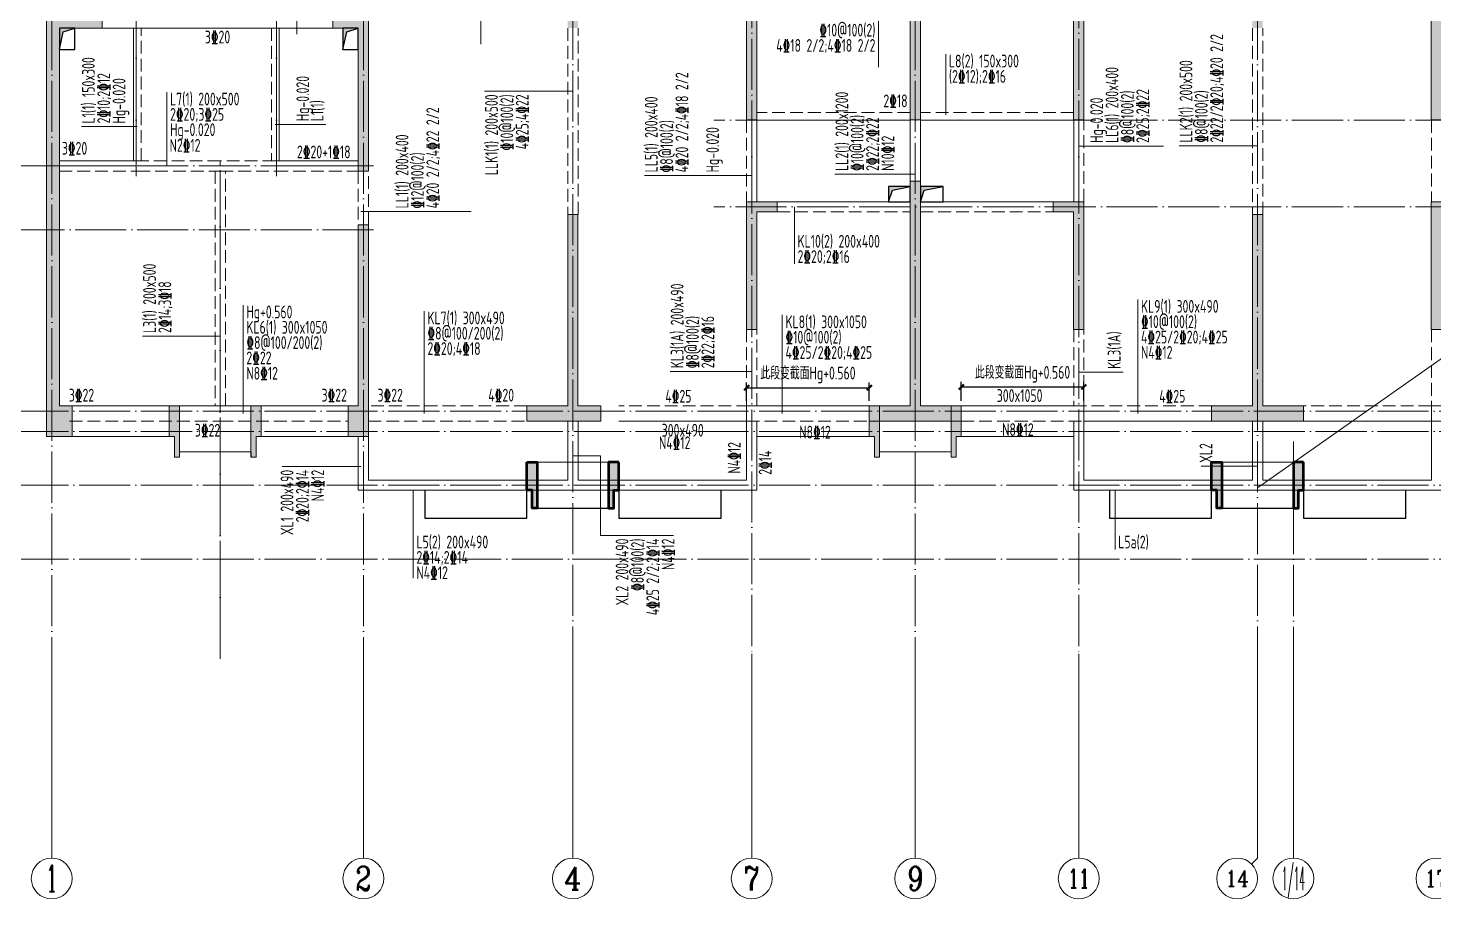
# Model space of a CAD drawing. Extents: x 5874492 to 7194610, y -939842 to -279257.
# Drawn here: x 6987023 to 7014535, y -743346 to -726293 of the extents above; entities that cross this region are included whole.
import ezdxf
from ezdxf.enums import TextEntityAlignment as Align

# ---------------------------------------------------------------- set-up
doc = ezdxf.new("R2010")
doc.units = 0
doc.header["$LTSCALE"] = 1000
doc.linetypes.add('DASH', pattern=[0.35, 0.25, -0.1])
doc.linetypes.add('DOTE', pattern=[2.42, 2, -0.2, 0.02, -0.2])
for name, color, linetype, lineweight in [('A-墙体', 140, 'Continuous', 50), ('A-大样-填充', 8, 'Continuous', 9), ('A-标注-轴号', 3, 'Continuous', 15), ('A-标注-轴号文字', 7, 'Continuous', 15), ('A-轴线-塔楼', 1, 'DOTE', 9), ('A-轴线-塔楼$J4-三层平面图-山2', 1, 'DOTE', 9), ('A-轴线-隔墙', 41, 'DOTE', 9), ('S-基础-DQ', 6, 'Continuous', 20), ('S-墙柱-HATCH', 251, 'Continuous', 20), ('S-墙柱-WALL', 6, 'Continuous', 20), ('S-大样-DIM', 3, 'Continuous', 20), ('S-大样-HATCH', 251, 'Continuous', 20), ('S-大样-实线', 2, 'Continuous', 20), ('S-板-BEAM', 4, 'DASH', 20), ('S-板-BEAM-CON', 2, 'Continuous', 20), ('S-板-模板线条', 140, 'Continuous', 20), ('S-梁-垂直原位标注', 140, 'Continuous', 20), ('S-梁-垂直集中标注', 45, 'Continuous', 20), ('S-梁-水平原位标注', 21, 'Continuous', 20), ('S-梁-水平集中标注', 191, 'Continuous', 20), ('S-轴网-轴号', 3, 'Continuous', 20)]:
    doc.layers.add(name, color=color, linetype=linetype, lineweight=lineweight)
doc.layers.add('HOLE', color=5, linetype='Continuous')
doc.layers.add('HOLE_HATCH', color=9, linetype='Continuous')
doc.styles.add('_TCH_AXIS', font='COMPLEX.shx', dxfattribs={"bigfont": 'hztxt.shx'})
doc.styles.add('COMPLEX', font='COMPLEX')
doc.styles.add('TSSD_Rein', font='tssdeng.shx', dxfattribs={"width": 0.7, "bigfont": 'hztxt.shx'})
doc.styles.add('TSSD_REIN_T3', font='tssdeng.shx', dxfattribs={"width": 0.7, "bigfont": 'hztxt.shx'})
doc.dimstyles.new('_TCH_ARCH&&100', dxfattribs={"dimtxt": 250, "dimasz": 100, "dimexe": 100, "dimexo": 100, "dimgap": 100, "dimtad": 1, "dimdec": 0, "dimzin": 0, "dimdsep": 46, "dimtxsty": 'TSSD_REIN_T3', "dimblk": 'ARCHTICK', "dimcen": 0.09, "dimclrt": 7, "dimazin": 2, "dimtfac": 1, "dimtdec": 0, "dimtix": 1, "dimtmove": 2, "dimatfit": 3, "dimfxl": 0, "dimtolj": 1, "dimtzin": 0, "dimarcsym": 0})

# ---------------------------------------------------------------- blocks, each defined once
blk = doc.blocks.new('20191023.11405152')
at = {"layer": 'S-大样-HATCH'}
h = blk.add_hatch(color=256, dxfattribs=at)
h.dxf.hatch_style = 1
h.paths.add_polyline_path([(-100, 0), (0, 0), (0, -400), (100, -400), (100, 600), (-100, 600)])
at = {"layer": 'S-大样-实线'}
blk.add_lwpolyline([(-100, 0), (0, 0), (0, -400), (100, -400), (100, 600), (-100, 600)], close=True, dxfattribs=at)
blk = doc.blocks.new('_ArchTick')
at = {"color": 0, "linetype": 'ByBlock', "const_width": 0.4}
blk.add_lwpolyline([(-0.5, -0.5), (0.5, 0.5)], dxfattribs=at)
blk = doc.blocks.new('*D1884')
at = {"layer": 'Defpoints', "color": 0, "linetype": 'Continuous', "transparency": 16777216}
for p in [(7003485, -733335), (7001085, -733693), (7003485, -733693)]:
    blk.add_point(p, dxfattribs=at)
at = {"layer": 'S-梁-水平集中标注', "color": 0, "linetype": 'Continuous', "lineweight": -2, "transparency": 16777216}
for p, q in [((7001085, -733593), (7001085, -733235)), ((7001085, -733335), (7003485, -733335)), ((7003485, -733593), (7003485, -733235))]:
    blk.add_line(p, q, dxfattribs=at)
at = {"layer": 'S-梁-水平集中标注', "color": 0, "linetype": 'Continuous', "lineweight": -2, "transparency": 16777216, "xscale": 100, "yscale": 100, "zscale": 100, "rotation": 180}
blk.add_blockref('_ArchTick', (7001085, -733335), dxfattribs=at)
at = {"layer": 'S-梁-水平集中标注', "color": 0, "linetype": 'Continuous', "lineweight": -2, "transparency": 16777216, "xscale": 100, "yscale": 100, "zscale": 100}
blk.add_blockref('_ArchTick', (7003485, -733335), dxfattribs=at)
at = {"layer": 'S-梁-水平集中标注', "color": 7, "linetype": 'Continuous', "transparency": 16777216, "insert": (7002285, -733086), "char_height": 250, "attachment_point": 5, "style": 'TSSD_REIN_T3'}
blk.add_mtext('\\A1;此段变截面Hg+0.560', dxfattribs=at)
blk = doc.blocks.new('*D1885')
at = {"layer": 'Defpoints', "color": 0, "linetype": 'Continuous', "transparency": 16777216}
for p in [(7007685, -733321), (7005285, -733693), (7007685, -733693)]:
    blk.add_point(p, dxfattribs=at)
at = {"layer": 'S-梁-水平集中标注', "color": 0, "linetype": 'Continuous', "lineweight": -2, "transparency": 16777216}
for p, q in [((7005285, -733593), (7005285, -733221)), ((7005285, -733321), (7007685, -733321)), ((7007685, -733593), (7007685, -733221))]:
    blk.add_line(p, q, dxfattribs=at)
at = {"layer": 'S-梁-水平集中标注', "color": 0, "linetype": 'Continuous', "lineweight": -2, "transparency": 16777216, "xscale": 100, "yscale": 100, "zscale": 100, "rotation": 180}
blk.add_blockref('_ArchTick', (7005285, -733321), dxfattribs=at)
at = {"layer": 'S-梁-水平集中标注', "color": 0, "linetype": 'Continuous', "lineweight": -2, "transparency": 16777216, "xscale": 100, "yscale": 100, "zscale": 100}
blk.add_blockref('_ArchTick', (7007685, -733321), dxfattribs=at)
at = {"layer": 'S-梁-水平集中标注', "color": 7, "linetype": 'Continuous', "transparency": 16777216, "insert": (7006485, -733072), "char_height": 250, "attachment_point": 5, "style": 'TSSD_REIN_T3'}
blk.add_mtext('\\A1;此段变截面Hg+0.560', dxfattribs=at)
blk = doc.blocks.new('sfdhgfjhgfkjhgkjhgk')
at = {"layer": 'S-板-BEAM'}
for p, q in [((6590541, -1427554), (6590541, -1424954)), ((6593091, -1424954), (6593091, -1427554)), ((6598891, -1424954), (6598891, -1428604)), ((6599091, -1428604), (6599091, -1424954)), ((6612291, -1424954), (6612291, -1428604)), ((6612491, -1428604), (6612491, -1424954)), ((6602391, -1426754), (6602391, -1428354)), ((6605591, -1426604), (6602591, -1426604)), ((6608791, -1426604), (6605791, -1426604)), ((6608991, -1428354), (6608991, -1426754)), ((6615791, -1426754), (6615791, -1428354)), ((6592091, -1427554), (6590466, -1427554)), ((6593166, -1427554), (6592091, -1427554)), ((6588941, -1427754), (6590466, -1427754)), ((6590466, -1427754), (6592091, -1427754)), ((6591991, -1427754), (6591991, -1432354)), ((6592091, -1427754), (6593166, -1427754)), ((6592191, -1432354), (6592191, -1427754)), ((6593166, -1427754), (6594791, -1427754)), ((6594791, -1427754), (6594791, -1428804)), ((6594991, -1428804), (6594991, -1427754)), ((6602991, -1428554), (6605591, -1428554)), ((6605791, -1428554), (6608391, -1428554)), ((6602391, -1430854), (6602391, -1432354)), ((6602591, -1432354), (6602591, -1430854)), ((6608791, -1430854), (6608791, -1432354)), ((6608991, -1432354), (6608991, -1430854)), ((6615791, -1430854), (6615791, -1432354)), ((6598091, -1432354), (6594991, -1432354)), ((6602441, -1432354), (6599891, -1432354)), ((6611841, -1432354), (6608991, -1432354)), ((6615791, -1432354), (6613291, -1432354)), ((6589141, -1432654), (6592091, -1432654)), ((6592091, -1432654), (6594591, -1432654)), ((6594991, -1432654), (6598091, -1432654)), ((6602391, -1432654), (6604791, -1432654)), ((6606591, -1432654), (6608991, -1432654)), ((6615791, -1432654), (6618191, -1432654))]:
    blk.add_line(p, q, dxfattribs=at)
at = {"layer": 'S-板-BEAM-CON'}
for p, q in [((6589781, -1424954), (6590466, -1424954)), ((6590391, -1424954), (6590391, -1427554)), ((6593166, -1424954), (6590466, -1424954)), ((6590466, -1424954), (6593166, -1424954)), ((6593166, -1424954), (6593591, -1424954)), ((6593241, -1427554), (6593241, -1424954)), ((6593591, -1424954), (6594291, -1424954)), ((6602591, -1426754), (6605591, -1426754)), ((6602591, -1428354), (6602591, -1426754)), ((6605591, -1426754), (6605591, -1427954)), ((6605791, -1426754), (6608791, -1426754)), ((6605791, -1426754), (6605791, -1427954)), ((6608791, -1426754), (6608791, -1428354)), ((6590466, -1427554), (6588941, -1427554)), ((6594791, -1427554), (6593166, -1427554)), ((6605591, -1428354), (6602991, -1428354)), ((6608391, -1428354), (6605791, -1428354)), ((6592091, -1432354), (6589141, -1432354)), ((6594591, -1432354), (6592091, -1432354)), ((6604791, -1432354), (6602391, -1432354)), ((6602391, -1432354), (6602391, -1433804)), ((6608991, -1432354), (6606591, -1432354)), ((6608991, -1433804), (6608991, -1432354)), ((6618191, -1432354), (6615791, -1432354)), ((6615791, -1432354), (6615791, -1433804)), ((6598891, -1432654), (6598891, -1433804)), ((6599091, -1433804), (6599091, -1432654)), ((6599891, -1432654), (6602391, -1432654)), ((6602591, -1434004), (6602591, -1432654)), ((6608791, -1432654), (6608791, -1434004)), ((6608991, -1432654), (6611841, -1432654)), ((6612291, -1432654), (6612291, -1433804)), ((6612491, -1433804), (6612491, -1432654)), ((6613291, -1432654), (6615791, -1432654)), ((6594791, -1432954), (6594791, -1434004)), ((6594991, -1433804), (6594991, -1432954)), ((6598891, -1433804), (6594991, -1433804)), ((6602391, -1433804), (6599091, -1433804)), ((6612291, -1433804), (6608991, -1433804)), ((6615791, -1433804), (6612491, -1433804)), ((6594791, -1434004), (6598991, -1434004)), ((6598991, -1434004), (6602591, -1434004)), ((6608791, -1434004), (6612391, -1434004)), ((6612391, -1434004), (6615991, -1434004))]:
    blk.add_line(p, q, dxfattribs=at)
at = {"layer": 'S-板-模板线条', "lineweight": -3}
for p, q in [((6596091, -1434004), (6596091, -1434554)), ((6598091, -1434554), (6598091, -1433954)), ((6599891, -1433954), (6599891, -1434554)), ((6601891, -1434554), (6601891, -1434004)), ((6609491, -1434004), (6609491, -1434554)), ((6611491, -1434554), (6611491, -1434004)), ((6613291, -1434004), (6613291, -1434554)), ((6615291, -1434554), (6615291, -1434004)), ((6598291, -1434354), (6599691, -1434354)), ((6611691, -1434354), (6613091, -1434354)), ((6596091, -1434554), (6598091, -1434554)), ((6599891, -1434554), (6601891, -1434554)), ((6609491, -1434554), (6611491, -1434554)), ((6613291, -1434554), (6615291, -1434554))]:
    blk.add_line(p, q, dxfattribs=at)
at = {"layer": 'S-板-模板线条', "ltscale": 0.5}
for points in [[(6588691, -1432954), (6591191, -1432954), (6591191, -1433354), (6591291, -1433354), (6591291, -1433254), (6592691, -1433254), (6592691, -1433354), (6592791, -1433354), (6592791, -1432954), (6594791, -1432954), (6594791, -1434004), (6598091, -1434004), (6598091, -1433454), (6599891, -1433454), (6599891, -1434004), (6602591, -1434004), (6602591, -1432954), (6604891, -1432954), (6604891, -1433354), (6604991, -1433354), (6604991, -1433254), (6606391, -1433254), (6606391, -1433354), (6606491, -1433354), (6606491, -1432954), (6608791, -1432954), (6608791, -1434004), (6611491, -1434004), (6611491, -1433454), (6612391, -1433454)], [(6615991, -1434004), (6613291, -1434004), (6613291, -1433454), (6612391, -1433454)]]:
    blk.add_lwpolyline(points, dxfattribs=at)
blk = doc.blocks.new('safdjhfgjhgfkjhgk')
at = {"layer": 'S-梁-水平集中标注'}
blk.add_line((6921835, -1434004), (6921835, -1435166), dxfattribs=at)
at = {"layer": 'S-梁-水平集中标注', "linetype": 'Continuous', "style": 'TSSD_Rein', "width": 0.7}
blk.add_text('L5a(2)', height=250, dxfattribs=at).set_placement((6921898, -1435143))
blk = doc.blocks.new('_AXISO')
blk.add_circle((0, 0), 0.5)
at = {"layer": 'S-轴网-轴号', "style": 'COMPLEX', "width": 1.041667}
blk.add_attdef('A', text='', height=0.56, dxfattribs=at).set_placement((-0.25, -0.28), (0.25, -0.28), align=Align.FIT)
blk = doc.blocks.new('ZHOUWANG3')
at = {"layer": 'A-标注-轴号'}
for p, q in [((88652, 226834), (88652, 222834)), ((94752, 226834), (94752, 222834)), ((98852, 226834), (98852, 222834)), ((102352, 226834), (102352, 222834)), ((105552, 226834), (105552, 222834)), ((108752, 226834), (108752, 222834)), ((112252, 226834), (112252, 222834)), ((112952, 226834), (112952, 222834)), ((112135, 222716), (112252, 222834))]:
    blk.add_line(p, q, dxfattribs=at)
at = {"layer": 'A-轴线-塔楼', "linetype": 'DOTE', "ltscale": 0.5}
for p, q in [((88652, 248942), (88652, 226834)), ((94752, 248942), (94752, 226834)), ((105552, 248942), (105552, 226834)), ((98852, 241886), (98852, 226834)), ((112252, 241886), (112252, 226834)), ((102352, 240086), (102352, 226834)), ((108752, 240086), (108752, 226834)), ((122394, 235586), (101608, 235586)), ((139798, 231586), (85362, 231586)), ((112952, 230993), (112952, 226834)), ((139798, 228686), (85362, 228686))]:
    blk.add_line(p, q, dxfattribs=at)
at = {"layer": 'A-轴线-隔墙', "ltscale": 0.5}
for p, q in [((90302, 236186), (90302, 248942)), ((93052, 236186), (93052, 248942)), ((93452, 238966), (93452, 248942)), ((97052, 238770), (97052, 241936)), ((122394, 237286), (101608, 237286)), ((94952, 236386), (85362, 236386)), ((91952, 226834), (91952, 236486)), ((94952, 235136), (85362, 235136)), ((139798, 231186), (85362, 231186)), ((139798, 230136), (85362, 230136))]:
    blk.add_line(p, q, dxfattribs=at)
at = {"layer": 'A-标注-轴号'}
ref = blk.add_blockref('_AXISO', (88652, 222434), dxfattribs=dict(at, xscale=800, yscale=800, zscale=800))
ref.add_attrib('A', '1', dxfattribs={"layer": 'A-标注-轴号文字', "ltscale": 0.2, "height": 515, "style": '_TCH_AXIS'}).set_placement((88542, 222176), (88762, 222176), align=Align.FIT)
ref = blk.add_blockref('_AXISO', (94752, 222434), dxfattribs=dict(at, xscale=800, yscale=800, zscale=800))
ref.add_attrib('A', '2', dxfattribs={"layer": 'A-标注-轴号文字', "ltscale": 0.2, "height": 466, "style": '_TCH_AXIS'}).set_placement((94597, 222201), (94907, 222201), align=Align.FIT)
ref = blk.add_blockref('_AXISO', (98852, 222434), dxfattribs=dict(at, xscale=800, yscale=800, zscale=800))
ref.add_attrib('A', '4', dxfattribs={"layer": 'A-标注-轴号文字', "ltscale": 0.2, "height": 445, "style": '_TCH_AXIS'}).set_placement((98682, 222211), (99022, 222211), align=Align.FIT)
ref = blk.add_blockref('_AXISO', (102352, 222434), dxfattribs=dict(at, xscale=800, yscale=800, zscale=800))
ref.add_attrib('A', '7', dxfattribs={"layer": 'A-标注-轴号文字', "ltscale": 0.2, "height": 466, "style": '_TCH_AXIS'}).set_placement((102197, 222201), (102507, 222201), align=Align.FIT)
ref = blk.add_blockref('_AXISO', (105552, 222434), dxfattribs=dict(at, xscale=800, yscale=800, zscale=800))
ref.add_attrib('A', '9', dxfattribs={"layer": 'A-标注-轴号文字', "ltscale": 0.2, "height": 466, "style": '_TCH_AXIS'}).set_placement((105397, 222201), (105707, 222201), align=Align.FIT)
ref = blk.add_blockref('_AXISO', (108752, 222434), dxfattribs=dict(at, xscale=800, yscale=800, zscale=800))
ref.add_attrib('A', '11', dxfattribs={"layer": 'A-标注-轴号文字', "ltscale": 0.2, "height": 368.8, "style": '_TCH_AXIS'}).set_placement((108541, 222249), (108963, 222249), align=Align.FIT)
ref = blk.add_blockref('_AXISO', (111852, 222434), dxfattribs=dict(at, xscale=800, yscale=800, zscale=800))
ref.add_attrib('A', '14', dxfattribs={"layer": 'A-标注-轴号文字', "ltscale": 0.2, "height": 314.1, "style": '_TCH_AXIS'}).set_placement((111620, 222277), (112084, 222277), align=Align.FIT)
ref = blk.add_blockref('_AXISO', (112952, 222434), dxfattribs=dict(at, xscale=800, yscale=800, zscale=800))
ref.add_attrib('A', '1/14', dxfattribs={"layer": 'A-标注-轴号文字', "ltscale": 0.2, "height": 452.5, "style": '_TCH_AXIS', "width": 0.308824}).set_placement((112726, 222207), (113178, 222207), align=Align.FIT)
ref = blk.add_blockref('_AXISO', (115752, 222434), dxfattribs=dict(at, xscale=800, yscale=800, zscale=800))
ref.add_attrib('A', '17', dxfattribs={"layer": 'A-标注-轴号文字', "ltscale": 0.2, "height": 328.4, "style": '_TCH_AXIS'}).set_placement((115525, 222269), (115979, 222269), align=Align.FIT)
blk = doc.blocks.new('sgjhfgjhgj')
at = {"layer": 'HOLE_HATCH', "ltscale": 0.5}
for points in [[(260719, 602712), (261019, 602712), (260794, 602637), (260719, 602292)], [(266269, 602712), (266569, 602712), (266344, 602637), (266269, 602292)], [(276948, 599612), (277368, 599612), (277023, 599537), (276948, 599312)], [(277569, 599612), (278014, 599612), (277644, 599537), (277569, 599312)]]:
    blk.add_hatch(color=256, dxfattribs=at).paths.add_polyline_path(points)
at = {"layer": 'HOLE', "ltscale": 0.5}
for points in [[(260719, 602292), (261019, 602292), (261019, 602712), (260719, 602712)], [(266269, 602292), (266569, 602292), (266569, 602712), (266269, 602712)], [(276948, 599312), (277368, 599312), (277368, 599612), (276948, 599612)], [(277569, 599312), (278014, 599312), (278014, 599612), (277569, 599612)]]:
    blk.add_lwpolyline(points, close=True, dxfattribs=at)
for points in [[(260719, 602292), (260794, 602637), (261019, 602712)], [(266269, 602292), (266344, 602637), (266569, 602712)], [(276948, 599312), (277023, 599537), (277368, 599612)], [(277569, 599312), (277644, 599537), (278014, 599612)]]:
    blk.add_lwpolyline(points, dxfattribs=at)
blk = doc.blocks.new('safhgfjhgfj')
at = {"layer": 'S-墙柱-HATCH', "ltscale": 0.2}
h = blk.add_hatch(color=256, dxfattribs=at)
h.paths.add_polyline_path([(6336110, -688648), (6336110, -694018), (6335910, -694018), (6335910, -693248), (6333210, -693248), (6333210, -693048), (6333310, -693048), (6335910, -693048), (6335910, -687998), (6336510, -687998), (6336510, -688648)])
h.paths.add_polyline_path([(6312710, -703448), (6312710, -703148), (6311910, -703148), (6311910, -698748), (6311710, -698748), (6311710, -703148), (6310910, -703148), (6310910, -703448)])
h.paths.add_polyline_path([(6311910, -697548), (6311710, -697548), (6311710, -695048), (6311310, -695048), (6311310, -694848), (6312310, -694848), (6312310, -695048), (6311910, -695048)])
h.paths.add_polyline_path([(6325110, -697548), (6325310, -697548), (6325310, -695048), (6325710, -695048), (6325710, -694848), (6324710, -694848), (6324710, -695048), (6325110, -695048)])
h.paths.add_polyline_path([(6324310, -703448), (6324310, -703148), (6325110, -703148), (6325110, -698748), (6325310, -698748), (6325310, -703148), (6326110, -703148), (6326110, -703448)])
h.paths.add_polyline_path([(6331360, -703448), (6331360, -703148), (6331810, -703148), (6331810, -699398), (6332010, -699398), (6332010, -703148), (6332810, -703148), (6332810, -703448)])
h.paths.add_polyline_path([(6332010, -695748), (6331810, -695748), (6331810, -693248), (6331660, -693248), (6331660, -693048), (6332010, -693048)])
h.paths.add_polyline_path([(6336310, -703148), (6336110, -703148), (6336110, -699598), (6335910, -699598), (6335910, -703748), (6336310, -703748)])
h.paths.add_polyline_path([(6336610, -695748), (6336110, -695748), (6336110, -698548), (6335910, -698548), (6335910, -695498), (6336610, -695498)])
h.paths.add_polyline_path([(6319410, -703448), (6319410, -703148), (6318610, -703148), (6318610, -699398), (6318410, -699398), (6318410, -703148), (6317610, -703148), (6317610, -703448)])
h.paths.add_polyline_path([(6318410, -695748), (6318610, -695748), (6318610, -693248), (6318960, -693248), (6318960, -693048), (6318060, -693048), (6318060, -693248), (6318410, -693248)])
h.paths.add_polyline_path([(6307910, -693048), (6307910, -693248), (6309510, -693248), (6309510, -693688), (6309710, -693688), (6309710, -693048)])
h.paths.add_polyline_path([(6314110, -693248), (6315860, -693248), (6315860, -693048), (6313910, -693048), (6313910, -693688), (6314110, -693688)])
h.paths.add_polyline_path([(6322910, -693248), (6321160, -693248), (6321160, -693048), (6323110, -693048), (6323110, -693688), (6322910, -693688)])
h.paths.add_polyline_path([(6329135, -693048), (6329135, -693248), (6327510, -693248), (6327510, -693688), (6327310, -693688), (6327310, -693048)])
h.paths.add_polyline_path([(6321360, -691748), (6321360, -690648), (6319760, -690648), (6319760, -688348), (6317260, -688348), (6317260, -690648), (6315660, -690648), (6315660, -691748), (6315860, -691748), (6315860, -690848), (6317960, -690848), (6317960, -690648), (6317460, -690648), (6317460, -688548), (6319560, -688548), (6319560, -690648), (6319060, -690648), (6319060, -690848), (6321160, -690848), (6321160, -691748)])
h.paths.add_polyline_path([(6307910, -690498), (6307910, -691698), (6308110, -691698), (6308110, -687998), (6305610, -687998), (6305610, -688698), (6305810, -688698), (6305810, -688198), (6307910, -688198), (6307910, -690298), (6305810, -690298), (6305810, -689798), (6305610, -689798), (6305610, -690498)])
h.paths.add_polyline_path([(6300910, -688648), (6300910, -694018), (6301110, -694018), (6301110, -693248), (6303810, -693248), (6303810, -693048), (6303710, -693048), (6301110, -693048), (6301110, -687998), (6300510, -687998), (6300510, -688648)])
h.paths.add_polyline_path([(6313910, -695048), (6314910, -695048), (6314910, -697548), (6315110, -697548), (6315110, -694848), (6313910, -694848)])
h.paths.add_polyline_path([(6300410, -695748), (6300910, -695748), (6300910, -698548), (6301110, -698548), (6301110, -695498), (6300410, -695498)])
h.paths.add_polyline_path([(6295310, -703148), (6295060, -703148), (6295060, -695748), (6295900, -695748), (6295900, -695498), (6294810, -695498), (6294810, -703748), (6295310, -703748)])
h.paths.add_polyline_path([(6305660, -703448), (6305660, -703148), (6305210, -703148), (6305210, -699398), (6305010, -699398), (6305010, -703148), (6304210, -703148), (6304210, -703448)])
h.paths.add_polyline_path([(6315110, -701648), (6315110, -699148), (6314510, -699148), (6314510, -699348), (6314910, -699348), (6314910, -701648)])
h.paths.add_polyline_path([(6308710, -699348), (6309110, -699348), (6309110, -699148), (6308510, -699148), (6308510, -701648), (6308710, -701648)])
h.paths.add_polyline_path([(6308710, -695048), (6309710, -695048), (6309710, -694848), (6308510, -694848), (6308510, -697548), (6308710, -697548)])
h.paths.add_polyline_path([(6305010, -695748), (6305210, -695748), (6305210, -693248), (6305360, -693248), (6305360, -693048), (6305010, -693048)])
h.paths.add_polyline_path([(6328110, -690798), (6330810, -690798), (6330810, -690148), (6330610, -690148), (6330610, -690598), (6328110, -690598), (6328110, -688598), (6330610, -688598), (6330610, -689048), (6330810, -689048), (6330810, -687998), (6330310, -687998), (6330310, -688398), (6327910, -688398), (6327910, -691698), (6328110, -691698)])
h.paths.add_polyline_path([(6323110, -695048), (6322110, -695048), (6322110, -697548), (6321910, -697548), (6321910, -694848), (6323110, -694848)])
h.paths.add_polyline_path([(6341710, -703148), (6341960, -703148), (6341960, -695748), (6341120, -695748), (6341120, -695498), (6342210, -695498), (6342210, -703748), (6341710, -703748)])
h.paths.add_polyline_path([(6321910, -701648), (6321910, -699148), (6322510, -699148), (6322510, -699348), (6322110, -699348), (6322110, -701648)])
h.paths.add_polyline_path([(6328310, -699348), (6327910, -699348), (6327910, -699148), (6328510, -699148), (6328510, -701648), (6328310, -701648)])
h.paths.add_polyline_path([(6328310, -695048), (6327310, -695048), (6327310, -694848), (6328510, -694848), (6328510, -697548), (6328310, -697548)])
h.paths.add_polyline_path([(6300710, -703148), (6300910, -703148), (6300910, -699598), (6301110, -699598), (6301110, -703748), (6300710, -703748)])
at = {"layer": 'S-墙柱-WALL'}
for points in [[(6308710, -695048), (6309710, -695048), (6309710, -694848), (6308510, -694848), (6308510, -697548), (6308710, -697548)], [(6311910, -697548), (6311710, -697548), (6311710, -695048), (6311310, -695048), (6311310, -694848), (6312310, -694848), (6312310, -695048), (6311910, -695048)], [(6313910, -695048), (6314910, -695048), (6314910, -697548), (6315110, -697548), (6315110, -694848), (6313910, -694848)], [(6323110, -695048), (6322110, -695048), (6322110, -697548), (6321910, -697548), (6321910, -694848), (6323110, -694848)], [(6295310, -703148), (6295060, -703148), (6295060, -695748), (6295900, -695748), (6295900, -695498), (6294810, -695498), (6294810, -703748), (6295310, -703748)], [(6300410, -695748), (6300910, -695748), (6300910, -698548), (6301110, -698548), (6301110, -695498), (6300410, -695498)], [(6312710, -703448), (6312710, -703148), (6311910, -703148), (6311910, -698748), (6311710, -698748), (6311710, -703148), (6310910, -703148), (6310910, -703448)], [(6308710, -699348), (6309110, -699348), (6309110, -699148), (6308510, -699148), (6308510, -701648), (6308710, -701648)], [(6315110, -701648), (6315110, -699148), (6314510, -699148), (6314510, -699348), (6314910, -699348), (6314910, -701648)], [(6321910, -701648), (6321910, -699148), (6322510, -699148), (6322510, -699348), (6322110, -699348), (6322110, -701648)], [(6300710, -703148), (6300910, -703148), (6300910, -699598), (6301110, -699598), (6301110, -703748), (6300710, -703748)], [(6305660, -703448), (6305660, -703148), (6305210, -703148), (6305210, -699398), (6305010, -699398), (6305010, -703148), (6304210, -703148), (6304210, -703448)], [(6319410, -703448), (6319410, -703148), (6318610, -703148), (6318610, -699398), (6318410, -699398), (6318410, -703148), (6317610, -703148), (6317610, -703448)]]:
    blk.add_lwpolyline(points, close=True, dxfattribs=at)

msp = doc.modelspace()

# ---------------------------------------------------------------- hatches: boundary and pattern name
at = {"layer": 'A-大样-填充', "ltscale": 0.5}
h = msp.add_hatch(color=256, dxfattribs=at)
h.dxf.hatch_style = 1
h.paths.add_polyline_path([(6996784.7, -734792.7), (6996984.7, -734792.7), (6996984.7, -735692.7), (6996884.7, -735692.7), (6996884.7, -735342.7), (6996784.7, -735342.7)])
h = msp.add_hatch(color=256, dxfattribs=at)
h.dxf.hatch_style = 1
h.paths.add_polyline_path([(6998584.7, -734792.7), (6998384.7, -734792.7), (6998384.7, -735692.7), (6998484.7, -735692.7), (6998484.7, -735342.7), (6998584.7, -735342.7)])
h = msp.add_hatch(color=256, dxfattribs=at)
h.dxf.hatch_style = 1
h.paths.add_polyline_path([(7010184.7, -734792.7), (7010384.7, -734792.7), (7010384.7, -735692.7), (7010284.7, -735692.7), (7010284.7, -735342.7), (7010184.7, -735342.7)])
h = msp.add_hatch(color=256, dxfattribs=at)
h.dxf.hatch_style = 1
h.paths.add_polyline_path([(7011984.7, -734792.7), (7011784.7, -734792.7), (7011784.7, -735692.7), (7011884.7, -735692.7), (7011884.7, -735342.7), (7011984.7, -735342.7)])

# ---------------------------------------------------------------- linework, layer by layer
at = {"layer": 'A-墙体'}
for points in [[(6996784.7, -734792.7), (6996984.7, -734792.7), (6996984.7, -735692.7), (6996884.7, -735692.7), (6996884.7, -735342.7), (6996784.7, -735342.7), (6996784.7, -734792.7)], [(6998584.7, -734792.7), (6998384.7, -734792.7), (6998384.7, -735692.7), (6998484.7, -735692.7), (6998484.7, -735342.7), (6998584.7, -735342.7), (6998584.7, -734792.7)], [(7010184.7, -734792.7), (7010384.7, -734792.7), (7010384.7, -735692.7), (7010284.7, -735692.7), (7010284.7, -735342.7), (7010184.7, -735342.7), (7010184.7, -734792.7)], [(7011984.7, -734792.7), (7011784.7, -734792.7), (7011784.7, -735692.7), (7011884.7, -735692.7), (7011884.7, -735342.7), (7011984.7, -735342.7), (7011984.7, -734792.7)]]:
    msp.add_lwpolyline(points, dxfattribs=at)
at = {"layer": 'A-轴线-塔楼$J4-三层平面图-山2'}
msp.add_lwpolyline([(6990784.7, -738645.5), (6990784.7, -728892.7)], dxfattribs=at)
at = {"layer": 'S-基础-DQ', "ltscale": 0.5}
for points in [[(6987634.7, -728992.7), (6989134.7, -728992.7), (6989134.7, -726292.7)], [(6993384.7, -728992.7), (6991884.7, -728992.7), (6991884.7, -726292.7)], [(7001184.7, -729692.7), (7001184.7, -728092.7)], [(7007584.7, -729692.7), (7007584.7, -728092.7)]]:
    msp.add_lwpolyline(points, dxfattribs=at)
at = {"layer": 'S-梁-垂直原位标注'}
msp.add_lwpolyline([(7011084.7, -735292.7), (7034684.7, -718692.7)], dxfattribs=at)
at = {"layer": 'S-梁-垂直集中标注'}
for p, q in [((6997684.7, -727528), (6995957.2, -727528)), ((6989159.7, -728222.5), (6988067.9, -728222.5)), ((6991859.7, -728179), (6992850.1, -728179)), ((7007584.7, -728603.3), (7009240.8, -728603.3)), ((7011084.7, -728597.2), (7009548.4, -728597.2)), ((7001184.7, -729181.3), (6999083.4, -729181.3)), ((7004384.7, -729151.8), (7002813.4, -729151.8)), ((6993534.7, -729886.3), (6995696.3, -729886.3)), ((6990784.7, -732326.3), (6989263.8, -732326.3)), ((7001184.7, -733016.7), (6999590, -733016.7)), ((7007584.7, -733028.4), (7008450.8, -733028.4)), ((6997684.7, -734668.9), (6998224.4, -734668.9)), ((6998224.4, -734668.9), (6998224.4, -736226.8)), ((6993534.7, -734880.5), (6991993.8, -734880.5)), ((7011084.7, -734869.3), (7009977.4, -734869.3)), ((6998224.4, -736226.8), (6999653.4, -736226.8))]:
    msp.add_line(p, q, dxfattribs=at)
at = {"layer": 'S-梁-水平集中标注'}
for p, q in [((7003668.1, -725492.7), (7003668.1, -727057.4)), ((7004980.9, -727992.7), (7004980.9, -726803.4)), ((6989738.6, -728992.7), (6989738.6, -727547.5)), ((7002019.2, -729792.7), (7002019.2, -730911.4)), ((6991232.2, -733842.7), (6991232.2, -731717)), ((7008740.3, -733842.7), (7008740.3, -731607.3)), ((6994775.8, -733842.7), (6994775.8, -731834)), ((7001782.9, -733842.7), (7001782.9, -731910.8)), ((6994559.5, -735342.7), (6994559.5, -737062.7))]:
    msp.add_line(p, q, dxfattribs=at)

# ---------------------------------------------------------------- block references
for name, p in [('ZHOUWANG3', (6898832.8, -965379.1)), ('sgjhfgjhgj', (6726916.2, -1329004.8))]:
    msp.add_blockref(name, p)
at = {"layer": 'S-墙柱-HATCH'}
msp.add_blockref('safhgfjhgfj', (692574.3, -30544.4), dxfattribs=at)
at = {"layer": 'S-大样-DIM'}
msp.add_blockref('sfdhgfjhgfkjhgkjhgk', (398694.1, 698661.5), dxfattribs=at)
at = {"layer": 'S-大样-实线'}
for p in [(6989884.7, -734292.7), (7003584.7, -734292.7)]:
    msp.add_blockref('20191023.11405152', p, dxfattribs=at)
at = {"layer": 'S-大样-实线', "xscale": -1}
for p in [(6991484.7, -734292.7), (7005184.7, -734292.7)]:
    msp.add_blockref('20191023.11405152', p, dxfattribs=at)
at = {"layer": 'S-板-模板线条'}
msp.add_blockref('safdjhfgjhgfkjhgk', (86459.6, 698661.5), dxfattribs=at)

# ---------------------------------------------------------------- texts
at = {"layer": 'S-梁-垂直原位标注', "linetype": 'Continuous', "style": 'TSSD_Rein', "width": 0.7}
for s, p in [('N4\x8412', (7000966.1, -735017)), ('2\x8414', (7001572.1, -735041.5))]:
    msp.add_text(s, height=250, rotation=90, dxfattribs=at).set_placement(p)
at = {"layer": 'S-梁-垂直集中标注', "linetype": 'Continuous', "style": 'TSSD_Rein', "width": 0.7}
for s, p in [('2\x8422/2\x8420;4\x8420 2/2', (7010408, -728534.7)), ('L1(1) 150x300', (6988327.5, -728160)), ('LL6(1) 200x400', (7008360.1, -728540.8)), ('LLK2(1) 200x500', (7009808, -728534.7)), ('2\x8410;2\x8412', (6988627.5, -728160)), ('Hg-0.020', (6988927.5, -728160)), ('Hg-0.020', (6992522.2, -728116.5)), ('4\x8420 2/2;4\x8418 2/2', (6999943, -729118.8)), ('LL5(1) 200x400', (6999343, -729118.8)), ('LL2(1) 200x1200', (7003073, -729089.3)), ('Hg-0.020', (7008060.1, -728540.8)), ('\x848@100(2)', (7008660.1, -728540.8)), ('2\x8425;2\x8422', (7008960.1, -728540.8)), ('\x848@100(2)', (7010108, -728534.7)), ('L1(1)', (6992802, -728116.5)), ('4\x8420 2/2;4\x8422 2/2', (6995066.8, -729823.8)), ('\x848@100(2)', (6999643, -729118.8)), ('\x8410@100(2)', (7003373, -729089.3)), ('2\x8422;2\x8422', (7003673, -729089.3)), ('LL1(1) 200x400', (6994466.8, -729823.8)), ('Hg-0.020', (7000543, -729118.8)), ('N10\x8412', (7003973, -729089.3)), ('\x8412@100(2)', (6994766.8, -729823.8)), ('L3(1) 200x500', (6989523.4, -732263.8)), ('2\x8414;3\x8418', (6989823.4, -732263.8)), ('KL3(1A) 200x490', (6999849.6, -732954.2)), ('\x848@100(2)', (7000149.6, -732954.2)), ('2\x8422;2\x8416', (7000449.6, -732954.2)), ('KL3(1A)', (7008402.7, -732965.9)), ('XL2', (7010198.5, -734806.8))]:
    msp.add_text(s, height=250, rotation=90, dxfattribs=at).set_placement(p)
for s, p in [('LLK1(1) 200x500', (6996216.8, -727590.5)), ('\x8410@100(2)', (6996516.8, -727590.5)), ('4\x8425;4\x8422', (6996816.8, -727590.5)), ('XL1 200x490', (6992214.9, -734943)), ('2\x8420;2\x8414', (6992514.9, -734943)), ('N4\x8412', (6992814.9, -734943))]:
    msp.add_text(s, height=250, rotation=90, dxfattribs=at).set_placement(p, align=Align.RIGHT)
at = {"layer": 'S-梁-垂直集中标注', "style": 'TSSD_Rein', "width": 0.7}
for s, p in [('XL2 200x490', (6998772.6, -736289.3)), ('\x848@100(2)', (6999072.6, -736289.3)), ('4\x8425 2/2;2\x8414', (6999372.6, -736289.3)), ('N4\x8412', (6999672.6, -736289.3))]:
    msp.add_text(s, height=250, rotation=90, dxfattribs=at).set_placement(p, align=Align.RIGHT)
at = {"layer": 'S-梁-水平原位标注', "linetype": 'Continuous', "style": 'TSSD_Rein', "width": 0.7}
for s, p in [('3\x8420', (6990729.7, -726592.7)), ('4\x8425', (6999749.8, -733627.5)), ('300x1050', (7006427.6, -733614.1)), ('4\x8425', (7009415.1, -733627.5)), ('3\x8422', (6990534.7, -734292.7)), ('300x490', (6999834.7, -734292.7)), ('N8\x8412', (7002423.2, -734329.7)), ('N8\x8412', (7006393.7, -734279.9))]:
    msp.add_text(s, height=250, dxfattribs=at).set_placement(p, align=Align.CENTER)
for s, p in [('2\x8418', (7004234.7, -727842.7)), ('2\x8420+1\x8418', (6993334.7, -728842.7))]:
    msp.add_text(s, height=250, dxfattribs=at).set_placement(p, align=Align.RIGHT)
for s, p in [('3\x8420', (6987684.7, -728771.3)), ('3\x8422', (6987820, -733605.9)), ('N4\x8412', (6999368.4, -734537.3))]:
    msp.add_text(s, height=250, dxfattribs=at).set_placement(p)
at = {"layer": 'S-梁-水平原位标注', "style": 'TSSD_Rein', "width": 0.7}
for s, p in [('3\x8422', (6993262.1, -733605.9)), ('3\x8422', (6994356.9, -733605.9)), ('4\x8420', (6996533.3, -733605.9))]:
    msp.add_text(s, height=250, dxfattribs=at).set_placement(p, align=Align.RIGHT)
at = {"layer": 'S-梁-水平集中标注', "style": 'TSSD_Rein', "width": 0.7}
for s, p in [('\x8410@100(2)', (7003605.6, -726457.4)), ('4\x8418 2/2;4\x8418 2/2', (7003605.6, -726757.4))]:
    msp.add_text(s, height=250, rotation=360, dxfattribs=at).set_placement(p, align=Align.RIGHT)
at = {"layer": 'S-梁-水平集中标注', "linetype": 'Continuous', "style": 'TSSD_Rein', "width": 0.7}
for s, p in [('L8(2) 150x300', (7005043.4, -727063)), ('(2\x8412);2\x8416', (7005043.4, -727363)), ('L7(1) 200x500', (6989801.1, -727807.1)), ('2\x8420;3\x8425', (6989801.1, -728107.1)), ('Hg-0.020', (6989801.1, -728407.1)), ('KL10(2) 200x400', (7002081.7, -730592.2)), ('2\x8420;2\x8416', (7002081.7, -730892.2)), ('Hg+0.560', (6991294.7, -731976.6)), ('KL9(1) 300x490', (7008802.8, -731866.9)), ('KL6(1) 300x1050', (6991294.7, -732276.6)), ('KL7(1) 300x490', (6994838.3, -732093.6)), ('KL8(1) 300x1050', (7001845.4, -732170.5)), ('\x8410@100(2)', (7008802.8, -732166.9)), ('\x848@100/200(2)', (6991294.7, -732576.6)), ('\x848@100/200(2)', (6994838.3, -732393.6)), ('\x8410@100(2)', (7001845.4, -732470.5)), ('4\x8425/2\x8420;4\x8425', (7008802.8, -732466.9)), ('2\x8422', (6991294.7, -732876.6)), ('2\x8420;4\x8418', (6994838.3, -732693.6)), ('4\x8425/2\x8420;4\x8425', (7001845.4, -732770.5)), ('N4\x8412', (7008802.8, -732766.9)), ('N8\x8412', (6991294.7, -733176.6)), ('L5(2) 200x490', (6994622, -736481.9)), ('2\x8414;2\x8414', (6994622, -736781.9)), ('N4\x8412', (6994622, -737081.9))]:
    msp.add_text(s, height=250, dxfattribs=at).set_placement(p)
msp.add_text('N2\x8412', height=250, dxfattribs=at).set_placement((6990396.8, -728713.3), align=Align.RIGHT)

# ---------------------------------------------------------------- dimensions: what is measured, and where the dimension line sits
at = {"layer": 'S-梁-水平集中标注', "linetype": 'Continuous'}
for p1, p2, distance, picture, middle in [((7001084.7, -733692.7), (7003484.7, -733692.7), 357.8, '*D1884', (7002284.7, -733085.9)), ((7005284.7, -733692.9), (7007684.7, -733692.9), 371.5, '*D1885', (7006484.7, -733072.4))]:
    dim = msp.add_aligned_dim(p1=p1, p2=p2, distance=distance, text='此段变截面Hg+0.560', dimstyle='_TCH_ARCH&&100', dxfattribs=at)
    dim.commit()
    dim.dimension.update_dxf_attribs({"geometry": picture, "text_midpoint": middle})

doc.saveas('drawing.dxf')
